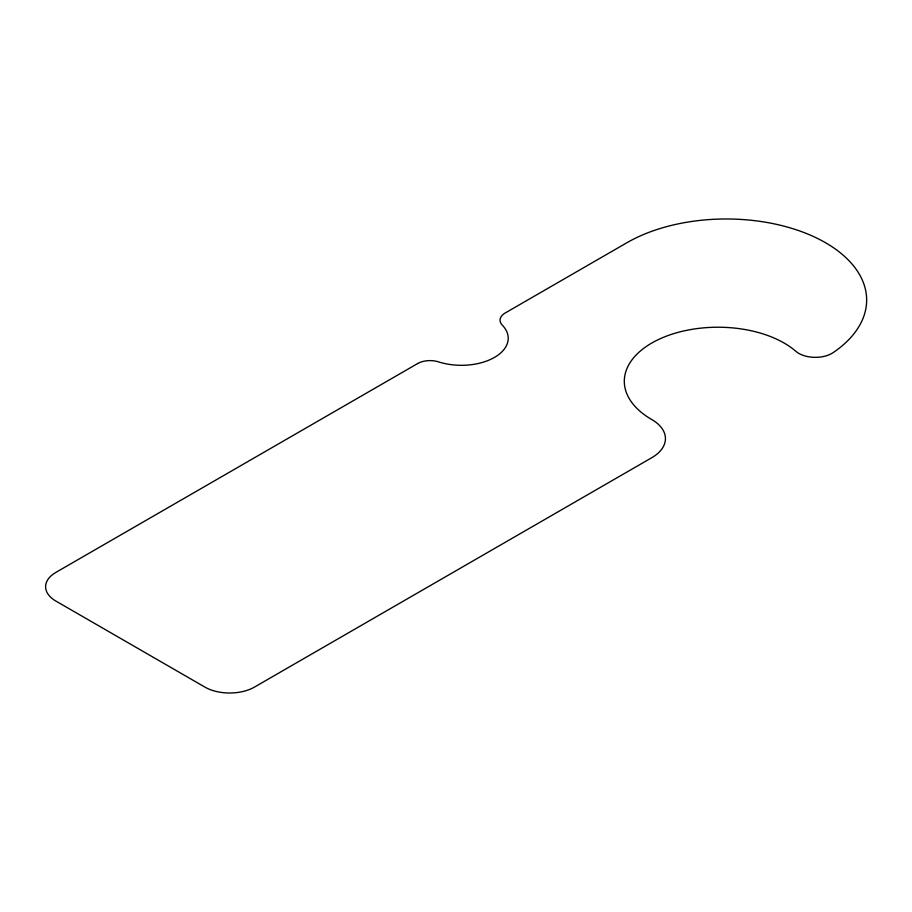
<?xml version="1.0" encoding="UTF-8"?>
<svg xmlns="http://www.w3.org/2000/svg" width="912" height="912" viewBox="0 0 912 912"><rect width="100%" height="100%" fill="white"/><g stroke="black" fill="none" stroke-linecap="round" stroke-linejoin="round"><path stroke-width="1.37" d="M417.605 363.569L55.883 572.405A35.112 20.269 0 0 0 55.883 601.065L204.847 687.067A35.112 20.269 0 0 0 254.505 687.067L651.727 457.733A46.82 27.029 0 0 0 651.727 419.509A93.628 54.059 0 0 1 658.601 339.469A93.628 54.059 0 0 1 795.88 351.325A23.404 13.509 0 0 0 833.192 352.591A140.448 81.088 0 0 0 821.438 240.46A140.448 81.088 0 0 0 626.909 242.729L505.18 312.998A17.556 10.135 0 0 0 502.273 325.105A46.82 27.029 0 0 1 494.498 357.39A46.82 27.029 0 0 1 438.569 361.882A17.556 10.135 0 0 0 417.605 363.569"/></g></svg>
